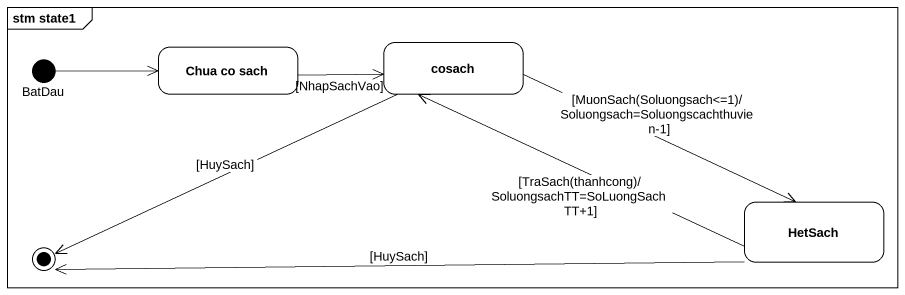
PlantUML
@startuml
mainframe stm state1
hide empty description
state BatDau <<start>>
state "Chua co sach" as Chua_co_sach
state cosach
state HetSach
BatDau -right-> Chua_co_sach
Chua_co_sach -right-> cosach : [NhapSachVao]
cosach -right-> HetSach : [MuonSach(Soluongsach<=1)/Soluongsach=Soluongscachthuvien-1]
HetSach -left-> cosach : [TraSach(thanhcong)/SoluongsachTT=SoLuongSachTT+1]
cosach -left-> [*] : [HuySach]
HetSach -left-> [*] : [HuySach]
@enduml
